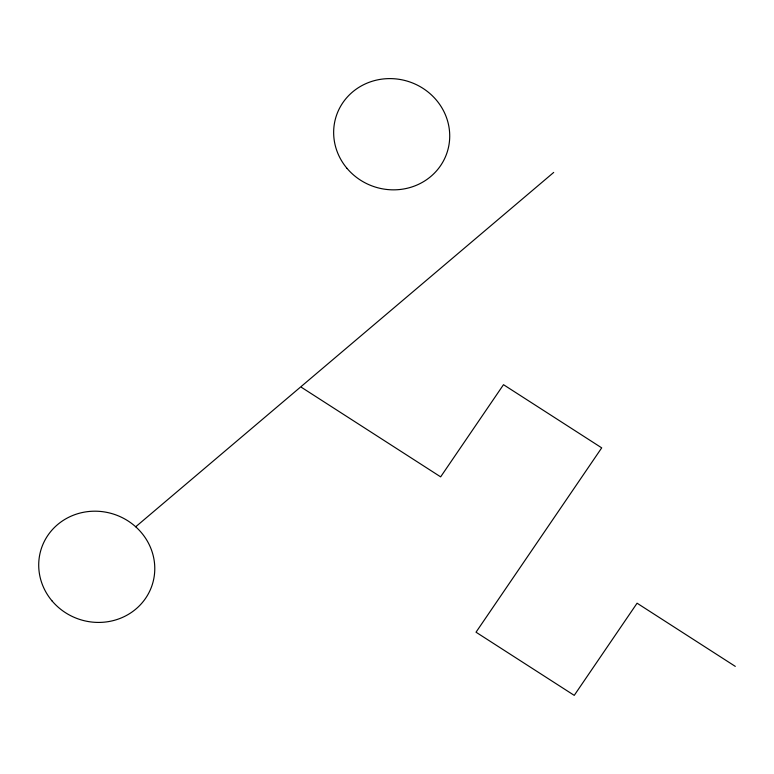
<?xml version="1.0" encoding="UTF-8"?>
<svg xmlns="http://www.w3.org/2000/svg" width="774" height="774" viewBox="0 0 774 774"><rect width="100%" height="100%" fill="white"/><g stroke="black" fill="none" stroke-linecap="round" stroke-linejoin="round"><path stroke-width="1.16" d="M135.702 526.784L553.7 172.428M301.512 387.368L440.648 476.861L503.497 384.688L601.708 447.856L476.02 632.203L574.24 695.371L637.079 603.198L735.3 666.375M347.004 168.355A58.331 55.322 18.3 0 0 446.105 155.197A58.331 55.322 18.3 0 0 381.95 79.122A58.331 55.322 18.3 0 0 347.004 168.355M52.061 600.934A58.331 55.322 18.3 0 0 151.162 587.785A58.331 55.322 18.3 0 0 86.998 511.711A58.331 55.322 18.3 0 0 52.061 600.934"/></g></svg>
